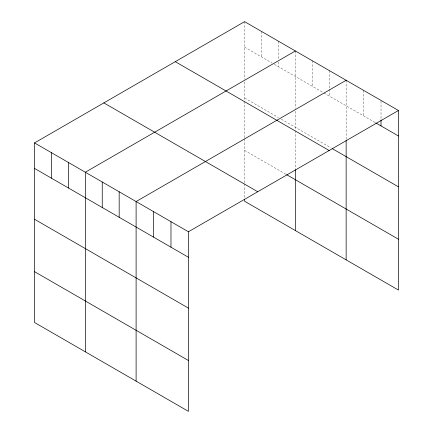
<?xml version="1.0" encoding="UTF-8"?>
<svg xmlns="http://www.w3.org/2000/svg" width="433" height="433" viewBox="0 0 433 433"><rect width="100%" height="100%" fill="white"/><g stroke="black" fill="none" stroke-linecap="round" stroke-linejoin="round"><path stroke-width="0.32" stroke-dasharray="2.17 1.62" d="M244.58 21.65L244.58 79.266M244.58 47.154L272.011 62.991M274.349 64.338L323.375 92.646M323.96 92.987L375.205 122.571M244.58 98.004L278.43 117.549M281.353 119.232L330.964 147.875M244.58 150.392L286.018 174.32M381.024 101.095L381.024 119.887M363.579 90.356L363.579 115.86M346.14 80.289L346.14 139.913M329.215 70.514L329.215 88.635M329.215 89.306L329.215 96.018M312.285 60.739L312.285 86.243M295.36 50.97L295.36 108.586M295.36 111.265L295.36 130.008M295.36 130.679L295.36 168.962M278.43 41.195L278.43 59.316M278.43 62L278.43 66.698M261.505 31.425L261.505 56.929M244.58 81.945L244.58 100.689M244.58 101.36L244.58 138.3M244.58 138.971L244.58 183.175M244.58 183.846L244.58 198.563"/><path stroke-width="0.65" d="M398.463 110.496L188.42 231.758L188.42 411.35L34.537 322.504L34.537 142.917L244.58 21.65L398.463 110.496L398.463 290.083L244.58 201.242L244.58 199.234M295.36 50.97L85.323 172.231L85.323 351.823M346.14 80.289L136.103 201.551L136.103 381.143M375.79 122.907L398.463 136M332.133 148.551L398.463 186.845M175.262 61.67L329.15 150.511M286.603 174.656L398.463 239.238M103.85 102.897L257.738 191.743M34.537 142.917L188.42 231.758M34.537 168.421L188.42 257.262M34.537 219.266L188.42 308.112M34.537 271.659L188.42 360.5M381.024 119.887L381.024 125.927M346.14 140.584L346.14 259.876M295.36 169.633L295.36 230.562M170.981 221.691L170.981 247.194M153.542 211.623L153.542 237.127M119.172 191.781L119.172 217.285M102.248 182.006L102.248 207.51M68.392 162.462L68.392 187.965M51.467 152.687L51.467 178.19"/></g></svg>
